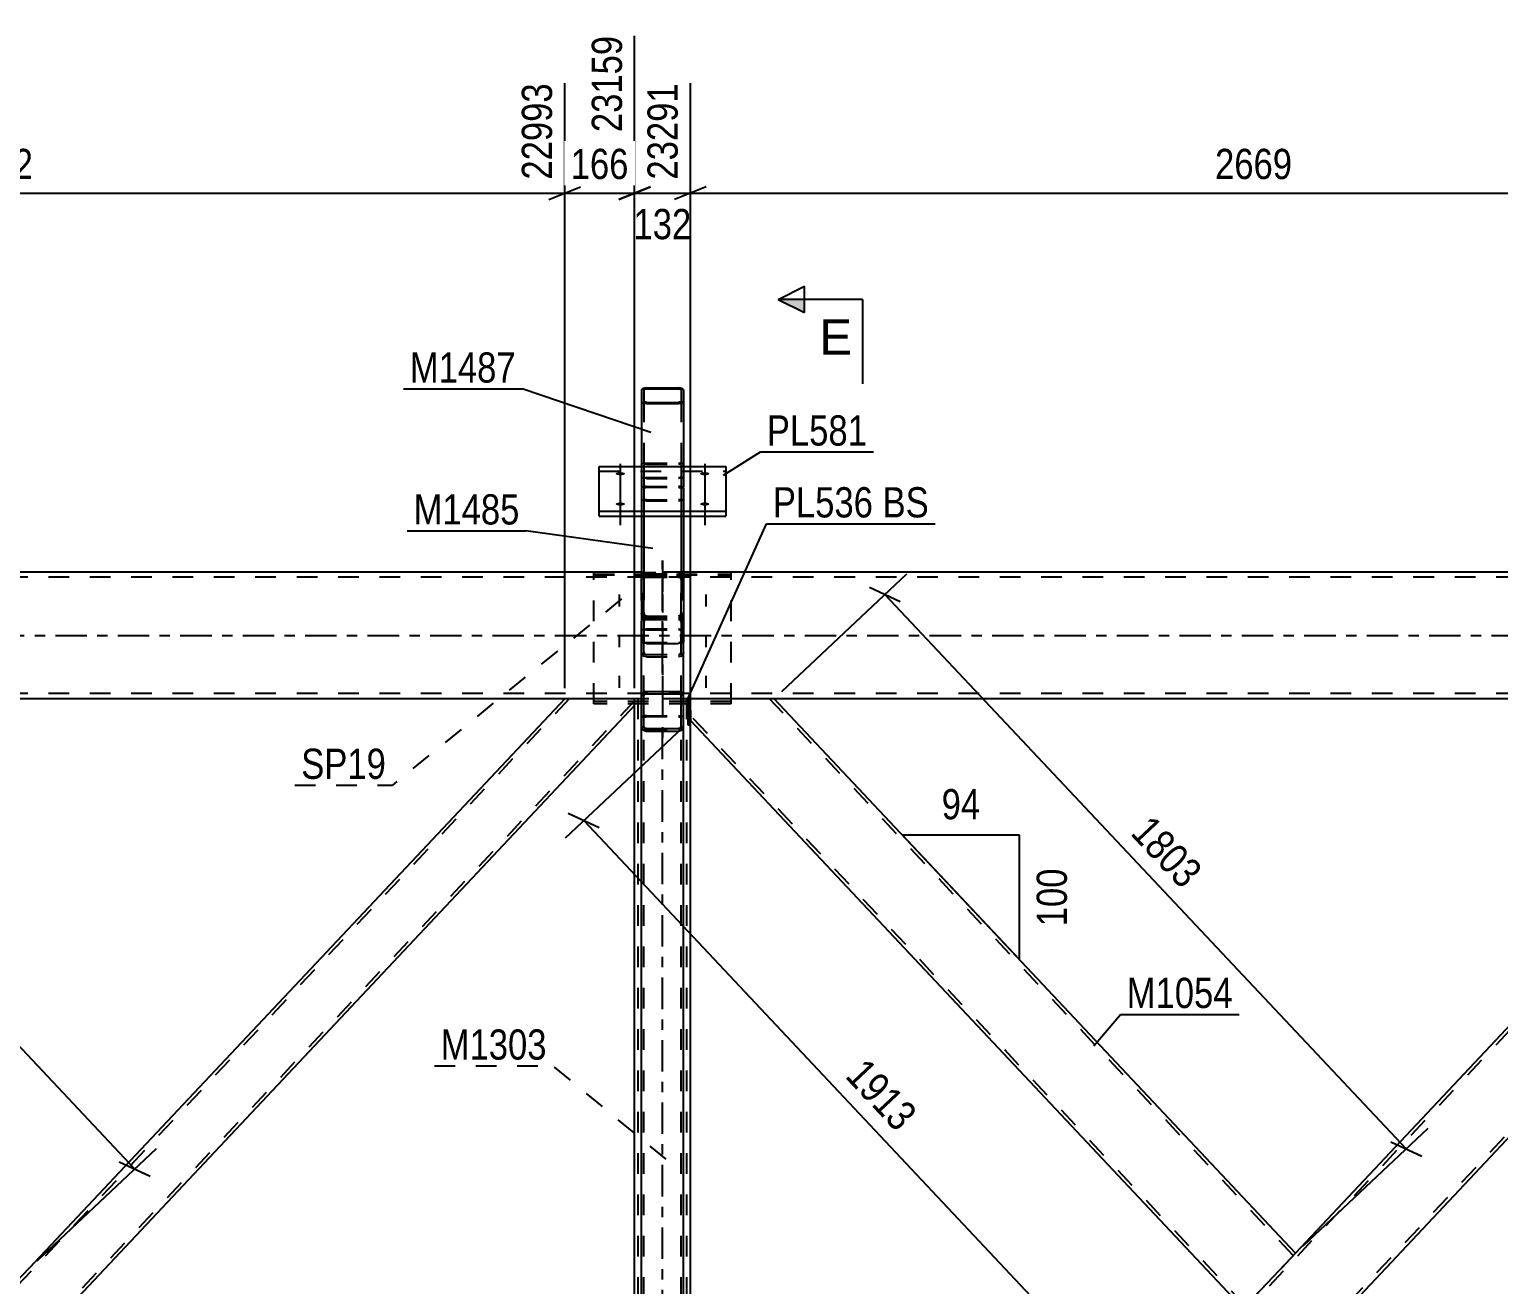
# Model space of a CAD drawing. Header units: millimetres. Extents: x 0 to 1189, y 0 to 841.
# Drawn here: x 908.7 to 1047.9, y 586.7 to 705.7 of the extents above; entities that cross this region are included whole.
import ezdxf

# ---------------------------------------------------------------- set-up
doc = ezdxf.new("R2010")
doc.units = ezdxf.units.MM
doc.linetypes.add('DXK_LINE_DOT2', pattern=[3.9198, 1.9599, -1.9599])
doc.linetypes.add('DXK_LINE_DOT3', pattern=[5.9187, 2.979, -0.9799, 0.9799, -0.9799])
doc.styles.add('Arial', font='ARIAL.TTF', dxfattribs={"height": 0.2})
doc.styles.add('Arial Narrow', font='ARIALN.TTF', dxfattribs={"height": 0.2})

# ---------------------------------------------------------------- blocks, each defined once
blk = doc.blocks.new('Bolt-814467843-4717 - 4692')
at = {"linetype": 'Continuous'}
for points in [[(972.69, 663.42), (972.6, 663.42), (972.52, 663.43), (972.44, 663.45), (972.37, 663.47), (972.31, 663.5), (972.28, 663.53), (972.26, 663.56), (972.26, 663.59), (972.28, 663.62), (972.31, 663.65), (972.37, 663.67), (972.44, 663.69), (972.52, 663.71), (972.6, 663.72), (972.69, 663.72), (972.79, 663.72), (972.87, 663.71), (972.95, 663.69), (973.02, 663.67), (973.08, 663.65), (973.11, 663.62), (973.13, 663.59), (973.13, 663.56), (973.11, 663.53), (973.08, 663.5), (973.02, 663.47), (972.95, 663.45), (972.87, 663.43), (972.79, 663.42)], [(972.69, 660.55), (972.6, 660.55), (972.52, 660.56), (972.44, 660.58), (972.37, 660.6), (972.31, 660.62), (972.28, 660.65), (972.26, 660.68), (972.26, 660.71), (972.28, 660.75), (972.31, 660.77), (972.37, 660.8), (972.44, 660.82), (972.52, 660.84), (972.6, 660.85), (972.69, 660.85), (972.79, 660.85), (972.87, 660.84), (972.95, 660.82), (973.02, 660.8), (973.08, 660.77), (973.11, 660.75), (973.13, 660.71), (973.13, 660.68), (973.11, 660.65), (973.08, 660.62), (973.02, 660.6), (972.95, 660.58), (972.87, 660.56), (972.79, 660.55)]]:
    blk.add_hatch(color=1, dxfattribs=at).paths.add_polyline_path(points)
at = {"color": 1, "linetype": 'Continuous'}
for p, q in [((972.69, 664.51), (972.69, 661.58)), ((972.69, 661.64), (972.69, 658.71))]:
    blk.add_line(p, q, dxfattribs=at)
blk = doc.blocks.new('Part-814467843-4708 - 4692')
at = {"color": 7, "linetype": 'DXK_LINE_DOT2'}
for p, q in [((971.08, 642.25), (971.32, 642.25)), ((971.08, 642.25), (971.08, 639.78)), ((971.32, 642.25), (971.32, 639.78)), ((971.08, 639.78), (971.32, 639.78))]:
    blk.add_line(p, q, dxfattribs=at)
blk = doc.blocks.new('Part-814467843-4713 - 4692')
at = {"color": 2, "linetype": 'Continuous'}
for p, q in [((971.32, 642.25), (971.08, 642.25)), ((971.08, 642.25), (971.08, 639.78)), ((971.32, 639.78), (971.32, 642.25)), ((971.08, 639.78), (971.32, 639.78))]:
    blk.add_line(p, q, dxfattribs=at)
blk = doc.blocks.new('Part-814467843-4725 - 4692')
at = {"color": 2, "linetype": 'Continuous'}
for p, q in [((962.69, 659.56), (962.69, 664.26)), ((962.69, 664.26), (974.69, 664.26)), ((974.69, 664.26), (974.69, 659.56)), ((962.69, 660.01), (974.69, 660.01)), ((962.69, 659.56), (974.69, 659.56))]:
    blk.add_line(p, q, dxfattribs=at)
at = {"color": 7, "linetype": 'DXK_LINE_DOT2'}
blk.add_line((962.69, 663.8), (974.69, 663.8), dxfattribs=at)
blk = doc.blocks.new('Bolt-814467843-4726 - 4692')
at = {"linetype": 'Continuous'}
for points in [[(964.69, 663.42), (964.6, 663.42), (964.52, 663.43), (964.44, 663.45), (964.37, 663.47), (964.31, 663.5), (964.28, 663.53), (964.26, 663.56), (964.26, 663.59), (964.28, 663.62), (964.31, 663.65), (964.37, 663.67), (964.44, 663.69), (964.52, 663.71), (964.6, 663.72), (964.69, 663.72), (964.79, 663.72), (964.87, 663.71), (964.95, 663.69), (965.02, 663.67), (965.08, 663.65), (965.11, 663.62), (965.13, 663.59), (965.13, 663.56), (965.11, 663.53), (965.08, 663.5), (965.02, 663.47), (964.95, 663.45), (964.87, 663.43), (964.79, 663.42)], [(964.69, 660.55), (964.6, 660.55), (964.52, 660.56), (964.44, 660.58), (964.37, 660.6), (964.31, 660.62), (964.28, 660.65), (964.26, 660.68), (964.26, 660.71), (964.28, 660.75), (964.31, 660.77), (964.37, 660.8), (964.44, 660.82), (964.52, 660.84), (964.6, 660.85), (964.69, 660.85), (964.79, 660.85), (964.87, 660.84), (964.95, 660.82), (965.02, 660.8), (965.08, 660.77), (965.11, 660.75), (965.13, 660.71), (965.13, 660.68), (965.11, 660.65), (965.08, 660.62), (965.02, 660.6), (964.95, 660.58), (964.87, 660.56), (964.79, 660.55)]]:
    blk.add_hatch(color=1, dxfattribs=at).paths.add_polyline_path(points)
at = {"color": 1, "linetype": 'Continuous'}
for p, q in [((964.69, 664.51), (964.69, 661.58)), ((964.69, 661.64), (964.69, 658.71))]:
    blk.add_line(p, q, dxfattribs=at)
blk = doc.blocks.new('Part-814467843-4738 - 4692')
at = {"color": 7, "linetype": 'DXK_LINE_DOT2'}
for p, q in [((966.83, 640.58), (966.73, 640.53)), ((966.99, 640.62), (966.83, 640.58)), ((967.17, 640.63), (966.99, 640.62)), ((967.17, 640.63), (970.21, 640.63)), ((970.21, 640.63), (970.4, 640.62)), ((970.4, 640.62), (970.44, 640.61)), ((970.44, 640.61), (970.55, 640.58)), ((970.66, 640.53), (970.55, 640.58)), ((966.73, 640.53), (966.69, 640.47)), ((966.69, 639.63), (966.69, 640.47)), ((966.86, 639.3), (966.99, 639.27)), ((966.93, 640.47), (966.95, 640.5)), ((966.93, 526.65), (966.93, 640.47)), ((966.95, 639.39), (966.93, 639.42)), ((966.95, 640.5), (967, 640.53)), ((967, 639.36), (966.95, 639.39)), ((966.99, 639.27), (967.17, 639.26)), ((967, 640.53), (967.08, 640.54)), ((967.08, 639.35), (967, 639.36)), ((967.08, 640.54), (967.17, 640.55)), ((967.17, 639.34), (967.08, 639.35)), ((967.17, 640.55), (970.21, 640.55)), ((967.17, 639.34), (970.21, 639.34)), ((967.17, 639.26), (970.21, 639.26)), ((970.21, 640.55), (970.31, 640.54)), ((970.31, 639.35), (970.21, 639.34)), ((970.21, 639.26), (970.4, 639.27)), ((970.31, 640.54), (970.38, 640.53)), ((970.38, 639.36), (970.31, 639.35)), ((970.38, 640.53), (970.44, 640.5)), ((970.44, 639.39), (970.38, 639.36)), ((970.53, 639.3), (970.4, 639.27)), ((970.44, 640.5), (970.45, 640.47)), ((970.45, 639.42), (970.44, 639.39)), ((970.45, 526.65), (970.45, 640.47)), ((970.69, 640.47), (970.66, 640.53)), ((970.69, 639.63), (970.69, 640.47)), ((966.99, 537.8), (967.17, 537.94)), ((967.17, 537.94), (970.21, 537.94)), ((970.21, 537.94), (970.4, 537.8)), ((966.69, 536.03), (966.73, 536.76)), ((966.95, 536.4), (966.93, 536.03)), ((967.17, 536.99), (967.08, 536.91)), ((967.17, 536.99), (970.21, 536.99)), ((970.31, 536.91), (970.21, 536.99)), ((970.45, 536.03), (970.44, 536.4)), ((970.66, 536.76), (970.69, 536.03)), ((970.4, 526.65), (970.21, 526.65)), ((970.55, 526.65), (970.45, 526.65))]:
    blk.add_line(p, q, dxfattribs=at)
at = {"color": 2, "linetype": 'Continuous'}
for p, q in [((966.69, 526.65), (966.69, 639.63)), ((966.69, 639.42), (966.73, 639.36)), ((966.73, 639.36), (966.83, 639.31)), ((966.83, 639.31), (966.86, 639.3)), ((970.55, 639.31), (970.53, 639.3)), ((970.55, 639.31), (970.66, 639.36)), ((970.66, 639.36), (970.69, 639.42)), ((970.69, 526.65), (970.69, 639.63)), ((970.21, 526.65), (966.69, 526.65)), ((970.55, 526.65), (970.21, 526.65)), ((970.66, 526.65), (970.55, 526.65)), ((970.69, 526.65), (970.66, 526.65))]:
    blk.add_line(p, q, dxfattribs=at)
at = {"color": 7, "linetype": 'DXK_LINE_DOT3'}
blk.add_line((968.69, 529.97), (968.69, 639.94), dxfattribs=at)
at = {"color": 7, "linetype": 'DXK_LINE_DOT2'}
for centre, radius, start, end in [((969.51, 536.62), 2.79, 154.8708, 176.9828), ((967.88, 536.62), 2.79, 3.0172, 25.1292), ((968.34, 536.32), 1.39, 154.8708, 176.9828), ((969.04, 536.32), 1.39, 3.0172, 25.1292)]:
    blk.add_arc(centre, radius, start, end, dxfattribs=at)
blk = doc.blocks.new('Part-814467843-4760 - 4692')
at = {"color": 2, "linetype": 'Continuous'}
for p, q in [((971.33, 640.18), (971.33, 642.25)), ((979.25, 642.25), (971.33, 642.25)), ((1028.69, 589.7), (979.27, 642.25)), ((971.33, 640.18), (1023.74, 584.45)), ((1028.25, 589.23), (1023.74, 584.45)), ((1028.25, 589.23), (1028.69, 589.7))]:
    blk.add_line(p, q, dxfattribs=at)
at = {"color": 7, "linetype": 'DXK_LINE_DOT2'}
for p, q in [((1028.47, 589.47), (978.83, 642.25)), ((979.27, 642.25), (979.25, 642.25)), ((979.27, 642.25), (979.25, 642.25)), ((971.33, 641.12), (971.33, 640.18)), ((1023.96, 584.68), (971.33, 640.65)), ((1028.65, 589.67), (1028.25, 589.23)), ((1023.96, 584.68), (1023.98, 584.7))]:
    blk.add_line(p, q, dxfattribs=at)
blk = doc.blocks.new('Part-814467843-4807 - 4692')
at = {"color": 7, "linetype": 'DXK_LINE_DOT2'}
for p, q in [((971.33, 642.25), (966.05, 642.25)), ((966.05, 641.59), (966.05, 642.25)), ((966.37, 526.65), (966.37, 642.25)), ((971.01, 526.65), (971.01, 642.25)), ((971.33, 640.18), (971.33, 642.25)), ((971.33, 526.65), (971.33, 528.71)), ((966.05, 526.65), (966.05, 527.31)), ((966.05, 526.65), (971.33, 526.65))]:
    blk.add_line(p, q, dxfattribs=at)
at = {"color": 2, "linetype": 'Continuous'}
for p, q in [((966.05, 527.31), (966.05, 641.59)), ((971.33, 528.71), (971.33, 640.18))]:
    blk.add_line(p, q, dxfattribs=at)
blk = doc.blocks.new('Part-814467843-4833 - 4692')
at = {"color": 7, "linetype": 'DXK_LINE_DOT2'}
for p, q in [((1078.54, 642.25), (971.33, 528.24)), ((1078.1, 642.25), (1078.12, 642.25)), ((1078.12, 642.25), (1078.1, 642.25)), ((1086.05, 640.65), (978.83, 526.65)), ((1028.69, 589.7), (1023.74, 584.45)), ((979.27, 526.65), (979.25, 526.65)), ((979.27, 526.65), (979.25, 526.65))]:
    blk.add_line(p, q, dxfattribs=at)
at = {"color": 2, "linetype": 'Continuous'}
for p, q in [((1078.1, 642.25), (1028.69, 589.7)), ((1086.05, 642.25), (1078.12, 642.25)), ((1086.05, 640.18), (1086.05, 642.25)), ((1086.05, 640.18), (979.27, 526.65)), ((971.33, 528.71), (1023.74, 584.45)), ((971.33, 526.65), (971.33, 528.71)), ((978.39, 526.65), (971.33, 526.65)), ((979.25, 526.65), (978.39, 526.65))]:
    blk.add_line(p, q, dxfattribs=at)
blk = doc.blocks.new('Part-814467843-4888 - 4692')
at = {"color": 7, "linetype": 'DXK_LINE_DOT3'}
blk.add_line((968.69, 655.36), (968.69, 637.64), dxfattribs=at)
at = {"color": 7, "linetype": 'DXK_LINE_DOT2'}
for p, q in [((966.69, 653.56), (966.73, 653.76)), ((966.69, 647.65), (966.69, 653.56)), ((966.95, 653.66), (966.93, 653.56)), ((966.93, 642.49), (966.93, 653.56)), ((967, 653.74), (966.95, 653.66)), ((966.99, 654.03), (967.17, 654.07)), ((967.08, 653.8), (967, 653.74)), ((967.17, 653.82), (967.08, 653.8)), ((967.17, 654.07), (970.21, 654.07)), ((967.17, 653.82), (970.21, 653.82)), ((970.21, 654.07), (970.4, 654.03)), ((970.31, 653.8), (970.21, 653.82)), ((970.38, 653.74), (970.31, 653.8)), ((970.44, 653.66), (970.38, 653.74)), ((970.45, 653.56), (970.44, 653.66)), ((970.45, 642.49), (970.45, 653.56)), ((970.66, 653.76), (970.69, 653.56)), ((970.69, 647.65), (970.69, 653.56)), ((966.73, 650.13), (966.69, 650.33)), ((966.93, 650.33), (966.95, 650.23)), ((970.44, 650.23), (970.45, 650.33)), ((970.69, 650.33), (970.66, 650.13)), ((966.95, 650.23), (967, 650.15)), ((967.17, 649.81), (966.99, 649.85)), ((967, 650.15), (967.08, 650.09)), ((967.08, 650.09), (967.17, 650.07)), ((967.17, 650.07), (970.21, 650.07)), ((967.17, 649.81), (970.21, 649.81)), ((970.21, 650.07), (970.31, 650.09)), ((970.4, 649.85), (970.21, 649.81)), ((970.31, 650.09), (970.38, 650.15)), ((970.38, 650.15), (970.44, 650.23))]:
    blk.add_line(p, q, dxfattribs=at)
at = {"color": 2, "linetype": 'Continuous'}
for p, q in [((966.69, 639.63), (966.69, 647.65)), ((970.69, 642.49), (970.69, 647.65)), ((966.73, 642.66), (966.69, 642.49)), ((966.83, 642.81), (966.73, 642.66)), ((966.99, 642.91), (966.83, 642.81)), ((966.93, 642.49), (966.95, 642.58)), ((966.93, 639.63), (966.93, 642.49)), ((966.95, 642.58), (967, 642.65)), ((967.17, 642.94), (966.99, 642.91)), ((967, 642.65), (967.08, 642.7)), ((967.08, 642.7), (967.17, 642.72)), ((967.17, 642.94), (970.21, 642.94)), ((967.17, 642.72), (970.21, 642.72)), ((970.4, 642.91), (970.21, 642.94)), ((970.21, 642.72), (970.31, 642.7)), ((970.31, 642.7), (970.38, 642.65)), ((970.38, 642.65), (970.44, 642.58)), ((970.55, 642.81), (970.4, 642.91)), ((970.44, 642.58), (970.45, 642.49)), ((970.45, 639.63), (970.45, 642.49)), ((970.66, 642.66), (970.55, 642.81)), ((970.69, 642.49), (970.66, 642.66)), ((970.69, 639.63), (970.69, 642.49)), ((966.69, 639.63), (966.73, 639.46)), ((966.73, 639.46), (966.83, 639.32)), ((966.83, 639.32), (966.99, 639.22)), ((966.95, 639.55), (966.93, 639.63)), ((967, 639.47), (966.95, 639.55)), ((966.99, 639.22), (967.17, 639.18)), ((967.08, 639.43), (967, 639.47)), ((967.17, 639.41), (967.08, 639.43)), ((967.17, 639.41), (970.21, 639.41)), ((967.17, 639.18), (970.21, 639.18)), ((970.31, 639.43), (970.21, 639.41)), ((970.21, 639.18), (970.4, 639.22)), ((970.38, 639.47), (970.31, 639.43)), ((970.44, 639.55), (970.38, 639.47)), ((970.4, 639.22), (970.55, 639.32)), ((970.45, 639.63), (970.44, 639.55)), ((970.55, 639.32), (970.66, 639.46)), ((970.66, 639.46), (970.69, 639.63))]:
    blk.add_line(p, q, dxfattribs=at)
at = {"color": 7, "linetype": 'DXK_LINE_DOT2'}
for centre, start, end in [((967.19, 653.58), 114.3206, 159.2423), ((970.19, 653.58), 20.7577, 65.6794), ((967.19, 650.31), 200.7577, 245.6794), ((970.19, 650.31), 294.3206, 339.2423)]:
    blk.add_arc(centre, 0.496, start, end, dxfattribs=at)
blk = doc.blocks.new('Part-814467843-4949 - 4692')
at = {"color": 7, "linetype": 'DXK_LINE_DOT2'}
for p, q in [((959.86, 642.25), (851.33, 526.84)), ((966.05, 642.05), (857.51, 526.65)), ((966.05, 642.25), (959.42, 642.25)), ((908.69, 588.3), (905.06, 584.45)), ((912.31, 584.45), (908.69, 580.59)), ((857.95, 526.65), (851.33, 526.65))]:
    blk.add_line(p, q, dxfattribs=at)
at = {"color": 2, "linetype": 'Continuous'}
for p, q in [((959.42, 642.25), (908.69, 588.3)), ((966.05, 641.59), (966.05, 642.25)), ((966.05, 641.59), (912.31, 584.45)), ((905.06, 584.45), (851.33, 527.31)), ((908.69, 580.59), (857.95, 526.65)), ((851.33, 526.65), (851.33, 527.31))]:
    blk.add_line(p, q, dxfattribs=at)
blk = doc.blocks.new('Part-814467843-4957 - 4692')
at = {"color": 7, "linetype": 'DXK_LINE_DOT2'}
for p, q in [((1096.69, 653.77), (118.04, 653.77)), ((970.69, 654.25), (966.69, 654.25)), ((1096.69, 642.73), (118.04, 642.73)), ((1096.69, 642.25), (131.08, 642.25)), ((970.69, 642.25), (966.69, 642.25)), ((971.32, 642.25), (971.08, 642.25)), ((979.25, 642.25), (971.33, 642.25))]:
    blk.add_line(p, q, dxfattribs=at)
at = {"color": 2, "linetype": 'Continuous'}
for p, q in [((966.69, 654.25), (730.68, 654.25)), ((1096.69, 654.25), (970.69, 654.25)), ((966.69, 642.25), (730.68, 642.25)), ((971.08, 642.25), (970.69, 642.25)), ((971.33, 642.25), (971.32, 642.25)), ((1078.12, 642.25), (979.25, 642.25))]:
    blk.add_line(p, q, dxfattribs=at)
at = {"color": 7, "linetype": 'DXK_LINE_DOT3'}
blk.add_line((118.04, 648.25), (1096.69, 648.25), dxfattribs=at)
blk = doc.blocks.new('Part-814467843-4991 - 4692')
at = {"color": 2, "linetype": 'Continuous'}
for p, q in [((966.73, 671.59), (966.69, 671.53)), ((966.69, 671.53), (966.69, 664.26)), ((966.83, 671.65), (966.73, 671.59)), ((966.99, 671.69), (966.83, 671.65)), ((966.93, 671.53), (966.95, 671.56)), ((966.93, 671.53), (966.93, 670.42)), ((966.95, 671.56), (967, 671.59)), ((967.17, 671.7), (966.99, 671.69)), ((967, 671.59), (967.08, 671.61)), ((967.08, 671.61), (967.17, 671.61)), ((967.17, 671.7), (970.21, 671.7)), ((967.17, 671.61), (970.21, 671.61)), ((970.4, 671.69), (970.21, 671.7)), ((970.21, 671.61), (970.31, 671.61)), ((970.31, 671.61), (970.38, 671.59)), ((970.38, 671.59), (970.44, 671.56)), ((970.55, 671.65), (970.4, 671.69)), ((970.44, 671.56), (970.45, 671.53)), ((970.45, 671.53), (970.45, 670.42)), ((970.66, 671.59), (970.55, 671.65)), ((970.69, 671.53), (970.66, 671.59)), ((970.69, 671.53), (970.69, 664.26)), ((966.69, 670.42), (966.73, 670.35)), ((966.73, 670.35), (966.83, 670.3)), ((966.83, 670.3), (966.99, 670.26)), ((966.95, 670.39), (966.93, 670.42)), ((967, 670.36), (966.95, 670.39)), ((966.99, 670.26), (967.17, 670.24)), ((967.08, 670.34), (967, 670.36)), ((967.17, 670.33), (967.08, 670.34)), ((967.17, 670.33), (970.21, 670.33)), ((967.17, 670.24), (970.21, 670.24)), ((970.31, 670.34), (970.21, 670.33)), ((970.21, 670.24), (970.4, 670.26)), ((970.38, 670.36), (970.31, 670.34)), ((970.44, 670.39), (970.38, 670.36)), ((970.4, 670.26), (970.55, 670.3)), ((970.45, 670.42), (970.44, 670.39)), ((970.55, 670.3), (970.66, 670.35)), ((970.66, 670.35), (970.69, 670.42))]:
    blk.add_line(p, q, dxfattribs=at)
at = {"color": 7, "linetype": 'DXK_LINE_DOT2'}
for p, q in [((966.93, 670.42), (966.93, 654.05)), ((970.45, 670.42), (970.45, 654.05)), ((966.69, 664.26), (966.69, 654.05)), ((970.69, 664.26), (970.69, 654.05)), ((970.69, 654.25), (966.69, 654.25)), ((966.69, 654.07), (966.93, 654.07)), ((966.73, 653.99), (966.69, 654.05)), ((966.83, 653.93), (966.73, 653.99)), ((966.99, 653.89), (966.83, 653.93)), ((966.93, 654.05), (966.95, 654.02)), ((966.95, 654.02), (967, 653.99)), ((967.17, 653.88), (966.99, 653.89)), ((967, 653.99), (967.08, 653.97)), ((967.08, 653.97), (967.17, 653.96)), ((967.17, 653.96), (970.21, 653.96)), ((967.17, 653.88), (970.21, 653.88)), ((970.21, 653.96), (970.31, 653.97)), ((970.4, 653.89), (970.21, 653.88)), ((970.31, 653.97), (970.38, 653.99)), ((970.38, 653.99), (970.44, 654.02)), ((970.55, 653.93), (970.4, 653.89)), ((970.44, 654.02), (970.45, 654.05)), ((970.45, 654.07), (970.69, 654.07)), ((970.66, 653.99), (970.55, 653.93)), ((970.69, 654.05), (970.66, 653.99))]:
    blk.add_line(p, q, dxfattribs=at)
blk = doc.blocks.new('Bolt-814467843-5009 - 4692')
at = {"color": 1, "linetype": 'DXK_LINE_DOT2'}
for p, q in [((964.59, 652.12), (964.59, 650.98)), ((968.69, 652.12), (968.69, 650.98)), ((972.79, 652.12), (972.79, 650.98)), ((964.59, 648.27), (964.59, 647.13)), ((972.79, 648.27), (972.79, 647.13)), ((964.59, 644.41), (964.59, 643.28)), ((968.69, 644.41), (968.69, 643.28)), ((972.79, 644.41), (972.79, 643.28))]:
    blk.add_line(p, q, dxfattribs=at)
blk = doc.blocks.new('Part-814467843-5022 - 4692')
at = {"color": 7, "linetype": 'DXK_LINE_DOT2'}
for p, q in [((966.69, 664.41), (966.73, 664.47)), ((966.69, 664.26), (966.69, 659.56)), ((966.73, 664.47), (966.83, 664.53)), ((966.73, 664.47), (966.73, 664.47)), ((966.83, 664.53), (966.99, 664.57)), ((966.83, 664.53), (966.83, 664.53)), ((966.95, 664.44), (966.93, 664.41)), ((966.93, 664.41), (966.93, 653.93)), ((967, 664.47), (966.95, 664.44)), ((966.99, 664.57), (967.17, 664.58)), ((967.08, 664.49), (967, 664.47)), ((967.17, 664.49), (967.08, 664.49)), ((967.17, 664.58), (970.21, 664.58)), ((967.17, 664.49), (970.21, 664.49)), ((970.21, 664.58), (970.4, 664.57)), ((970.3, 664.49), (970.21, 664.49)), ((970.38, 664.47), (970.3, 664.49)), ((970.43, 664.44), (970.38, 664.47)), ((970.4, 664.57), (970.55, 664.53)), ((970.45, 664.41), (970.43, 664.44)), ((970.45, 664.41), (970.45, 653.93)), ((970.55, 664.53), (970.66, 664.47)), ((970.66, 664.47), (970.69, 664.41)), ((970.69, 664.41), (970.69, 653.93)), ((966.73, 663.23), (966.69, 663.3)), ((966.83, 663.18), (966.73, 663.23)), ((966.99, 663.14), (966.83, 663.18)), ((966.93, 663.3), (966.95, 663.27)), ((966.95, 663.27), (967, 663.24)), ((967.17, 663.12), (966.99, 663.14)), ((967, 663.24), (967.08, 663.22)), ((967.08, 663.22), (967.17, 663.21)), ((967.17, 663.21), (970.21, 663.21)), ((967.17, 663.12), (970.21, 663.12)), ((970.21, 663.21), (970.3, 663.22)), ((970.4, 663.14), (970.21, 663.12)), ((970.3, 663.22), (970.38, 663.24)), ((970.38, 663.24), (970.43, 663.27)), ((970.55, 663.18), (970.4, 663.14)), ((970.43, 663.27), (970.45, 663.3)), ((970.66, 663.23), (970.55, 663.18)), ((970.69, 663.3), (970.66, 663.23)), ((970.69, 654.25), (966.69, 654.25)), ((966.69, 654.25), (966.69, 653.93)), ((966.93, 654.07), (966.69, 654.07)), ((966.69, 653.93), (966.73, 653.87)), ((966.73, 653.87), (966.83, 653.81)), ((966.83, 653.81), (966.99, 653.77)), ((966.95, 653.9), (966.93, 653.93)), ((967, 653.87), (966.95, 653.9)), ((966.99, 653.77), (967.17, 653.76)), ((967.08, 653.85), (967, 653.87)), ((967.17, 653.85), (967.08, 653.85)), ((967.17, 653.85), (970.21, 653.85)), ((967.17, 653.76), (970.21, 653.76)), ((970.3, 653.85), (970.21, 653.85)), ((970.21, 653.76), (970.4, 653.77)), ((970.38, 653.87), (970.3, 653.85)), ((970.43, 653.9), (970.38, 653.87)), ((970.4, 653.77), (970.55, 653.81)), ((970.45, 653.93), (970.43, 653.9)), ((970.45, 654.07), (970.69, 654.07)), ((970.55, 653.81), (970.66, 653.87)), ((970.66, 653.87), (970.69, 653.93))]:
    blk.add_line(p, q, dxfattribs=at)
at = {"color": 2, "linetype": 'Continuous'}
for p, q in [((966.69, 664.41), (966.69, 664.26)), ((966.69, 664.41), (966.69, 664.41)), ((966.69, 659.56), (966.69, 654.25))]:
    blk.add_line(p, q, dxfattribs=at)
blk = doc.blocks.new('Part-814467843-5030 - 4692')
at = {"color": 7, "linetype": 'DXK_LINE_DOT3'}
blk.add_line((968.69, 644.67), (968.69, 655.36), dxfattribs=at)
at = {"color": 7, "linetype": 'DXK_LINE_DOT2'}
for p, q in [((966.73, 653.73), (966.69, 653.56)), ((966.69, 653.56), (966.69, 646.66)), ((966.73, 653.76), (966.73, 653.73)), ((966.93, 653.56), (966.95, 653.66)), ((966.93, 653.56), (966.93, 646.66)), ((966.95, 653.66), (967, 653.74)), ((967.17, 654.07), (966.99, 654.03)), ((967, 653.74), (967.08, 653.8)), ((967.08, 653.8), (967.17, 653.82)), ((967.17, 654.07), (970.21, 654.07)), ((967.17, 653.82), (970.21, 653.82)), ((970.4, 654.03), (970.21, 654.07)), ((970.21, 653.82), (970.31, 653.8)), ((970.31, 653.8), (970.38, 653.74)), ((970.38, 653.74), (970.44, 653.66)), ((970.44, 653.66), (970.45, 653.56)), ((970.45, 653.56), (970.45, 646.66)), ((970.66, 653.73), (970.66, 653.76)), ((970.69, 653.56), (970.66, 653.73)), ((970.69, 653.56), (970.69, 646.66)), ((966.69, 650.33), (966.73, 650.13)), ((966.95, 650.23), (966.93, 650.33)), ((970.45, 650.33), (970.44, 650.23)), ((970.66, 650.13), (970.69, 650.33)), ((966.69, 649.52), (966.73, 649.69)), ((966.73, 649.69), (966.83, 649.84)), ((966.83, 649.84), (966.99, 649.93)), ((966.95, 649.6), (966.93, 649.52)), ((967, 650.15), (966.95, 650.23)), ((967, 649.68), (966.95, 649.6)), ((966.99, 649.93), (967.17, 649.97)), ((966.99, 649.85), (967.17, 649.82)), ((967.08, 650.09), (967, 650.15)), ((967.08, 649.72), (967, 649.68)), ((967.17, 650.07), (967.08, 650.09)), ((967.17, 649.74), (967.08, 649.72)), ((967.17, 650.07), (970.21, 650.07)), ((967.17, 649.97), (970.21, 649.97)), ((967.17, 649.82), (970.21, 649.82)), ((967.17, 649.74), (970.21, 649.74)), ((970.31, 650.09), (970.21, 650.07)), ((970.21, 649.97), (970.4, 649.93)), ((970.21, 649.82), (970.4, 649.85)), ((970.31, 649.72), (970.21, 649.74)), ((970.38, 650.15), (970.31, 650.09)), ((970.38, 649.68), (970.31, 649.72)), ((970.44, 650.23), (970.38, 650.15)), ((970.44, 649.6), (970.38, 649.68)), ((970.4, 649.93), (970.55, 649.84)), ((970.45, 649.52), (970.44, 649.6)), ((970.55, 649.84), (970.66, 649.69)), ((970.66, 649.69), (970.69, 649.52)), ((966.73, 646.49), (966.69, 646.66)), ((966.83, 646.34), (966.73, 646.49)), ((966.99, 646.24), (966.83, 646.34)), ((966.93, 646.66), (966.95, 646.57)), ((966.95, 646.57), (967, 646.5)), ((967.17, 646.21), (966.99, 646.24)), ((967, 646.5), (967.08, 646.45)), ((967.08, 646.45), (967.17, 646.43)), ((967.17, 646.43), (970.21, 646.43)), ((967.17, 646.21), (970.21, 646.21)), ((970.21, 646.43), (970.31, 646.45)), ((970.4, 646.24), (970.21, 646.21)), ((970.31, 646.45), (970.38, 646.5)), ((970.38, 646.5), (970.44, 646.57)), ((970.55, 646.34), (970.4, 646.24)), ((970.44, 646.57), (970.45, 646.66)), ((970.66, 646.49), (970.55, 646.34)), ((970.69, 646.66), (970.66, 646.49))]:
    blk.add_line(p, q, dxfattribs=at)
for centre, start, end in [((967.19, 653.58), 114.32, 159.2417), ((970.19, 653.58), 20.7583, 65.68), ((967.19, 650.31), 200.7583, 245.68), ((970.19, 650.31), 294.32, 339.2417)]:
    blk.add_arc(centre, 0.496, start, end, dxfattribs=at)
blk = doc.blocks.new('Part-814467843-5035 - 4692')
at = {"color": 7, "linetype": 'DXK_LINE_DOT2'}
for p, q in [((962.19, 641.76), (962.19, 654.2)), ((962.19, 654.2), (975.19, 654.2)), ((962.19, 653.98), (975.19, 653.98)), ((975.19, 641.76), (975.19, 654.2)), ((975.19, 641.98), (962.19, 641.98)), ((975.19, 641.76), (962.19, 641.76))]:
    blk.add_line(p, q, dxfattribs=at)
blk = doc.blocks.new('Part-814467843-5151 - 4692')
at = {"color": 7, "linetype": 'DXK_LINE_DOT2'}
for p, q in [((966.73, 662.27), (966.69, 662.21)), ((966.69, 662.21), (966.69, 659.56)), ((966.83, 662.32), (966.73, 662.27)), ((966.99, 662.36), (966.83, 662.32)), ((966.93, 662.21), (966.95, 662.24)), ((966.93, 662.21), (966.93, 647.65)), ((966.95, 662.24), (967, 662.26)), ((967.17, 662.37), (966.99, 662.36)), ((967, 662.26), (967.08, 662.28)), ((967.08, 662.28), (967.17, 662.29)), ((967.17, 662.37), (970.21, 662.37)), ((967.17, 662.29), (970.21, 662.29)), ((970.4, 662.36), (970.21, 662.37)), ((970.21, 662.29), (970.31, 662.28)), ((970.31, 662.28), (970.38, 662.26)), ((970.38, 662.26), (970.44, 662.24)), ((970.55, 662.32), (970.4, 662.36)), ((970.44, 662.24), (970.45, 662.21)), ((970.45, 662.21), (970.45, 647.65)), ((970.66, 662.27), (970.55, 662.32)), ((970.69, 662.21), (970.66, 662.27)), ((970.69, 662.21), (970.69, 659.56)), ((966.69, 661.17), (966.73, 661.1)), ((966.73, 661.1), (966.83, 661.05)), ((966.83, 661.05), (966.99, 661.02)), ((966.95, 661.14), (966.93, 661.17)), ((967, 661.11), (966.95, 661.14)), ((966.99, 661.02), (967.17, 661)), ((967.08, 661.09), (967, 661.11)), ((967.17, 661.09), (967.08, 661.09)), ((967.17, 661.09), (970.21, 661.09)), ((967.17, 661), (970.21, 661)), ((970.31, 661.09), (970.21, 661.09)), ((970.21, 661), (970.4, 661.02)), ((970.38, 661.11), (970.31, 661.09)), ((970.44, 661.14), (970.38, 661.11)), ((970.4, 661.02), (970.55, 661.05)), ((970.45, 661.17), (970.44, 661.14)), ((970.55, 661.05), (970.66, 661.1)), ((970.66, 661.1), (970.69, 661.17)), ((966.69, 648.69), (966.73, 648.76)), ((966.73, 648.76), (966.83, 648.81)), ((966.83, 648.81), (966.99, 648.85)), ((966.95, 648.72), (966.93, 648.69)), ((966.93, 647.65), (966.95, 647.62)), ((967, 648.75), (966.95, 648.72)), ((966.95, 647.62), (967, 647.6)), ((966.99, 648.85), (967.17, 648.86)), ((967.08, 648.77), (967, 648.75)), ((967, 647.6), (967.08, 647.58)), ((967.17, 648.78), (967.08, 648.77)), ((967.08, 647.58), (967.17, 647.57)), ((967.17, 648.86), (970.21, 648.86)), ((967.17, 648.78), (970.21, 648.78)), ((967.17, 647.57), (970.21, 647.57)), ((970.21, 648.86), (970.4, 648.85)), ((970.31, 648.77), (970.21, 648.78)), ((970.21, 647.57), (970.31, 647.58)), ((970.38, 648.75), (970.31, 648.77)), ((970.31, 647.58), (970.38, 647.6)), ((970.38, 648.75), (970.4, 648.74)), ((970.38, 647.6), (970.44, 647.62)), ((970.4, 648.85), (970.55, 648.81)), ((970.4, 648.74), (970.44, 648.72)), ((970.45, 648.69), (970.44, 648.72)), ((970.44, 647.62), (970.45, 647.65)), ((970.55, 648.81), (970.66, 648.76)), ((970.66, 648.76), (970.69, 648.69))]:
    blk.add_line(p, q, dxfattribs=at)
at = {"color": 2, "linetype": 'Continuous'}
for p, q in [((966.69, 659.56), (966.69, 647.65)), ((970.69, 659.56), (970.69, 647.65)), ((966.73, 647.59), (966.69, 647.65)), ((966.83, 647.54), (966.73, 647.59)), ((966.99, 647.5), (966.83, 647.54)), ((970.55, 647.54), (970.4, 647.5)), ((970.66, 647.59), (970.55, 647.54)), ((970.69, 647.65), (970.66, 647.59)), ((967.17, 647.49), (966.99, 647.5)), ((967.17, 647.49), (970.21, 647.49)), ((970.4, 647.5), (970.21, 647.49))]:
    blk.add_line(p, q, dxfattribs=at)
blk = doc.blocks.new('StraightDimension-814467843-5250 - 4692')
at = {"color": 7, "linetype": 'Continuous'}
for p, q in [((1109.59, 641.25), (1109.59, 563.37)), ((1047.69, 527.65), (1047.69, 568.62)), ((1049.19, 566.37), (1046.19, 565.17)), ((1047.69, 565.77), (1109.59, 565.77)), ((1108.09, 565.17), (1111.09, 566.37))]:
    blk.add_line(p, q, dxfattribs=at)
at = {"color": 0}
blk.add_wipeout([(1082.89, 566.52), (1082.89, 570.72), (1074.38, 570.72), (1074.38, 566.52)], dxfattribs=at)
at = {"color": 3, "style": 'Arial Narrow'}
blk.add_text('2000', height=2.863, dxfattribs=at).set_placement((1074.98, 567.12))
blk = doc.blocks.new('StraightDimension-814467843-6241 - 4692')
at = {"color": 7, "linetype": 'Continuous'}
for p, q in [((966.05, 643.25), (966.05, 705.09)), ((971.33, 641.18), (971.33, 700.59)), ((964.55, 689.55), (967.55, 690.75)), ((972.83, 690.75), (969.83, 689.55)), ((966.05, 690.15), (971.33, 690.15))]:
    blk.add_line(p, q, dxfattribs=at)
at = {"color": 0, "linetype": 'Continuous'}
blk.add_wipeout([(970.73, 701.19), (966.53, 701.19), (966.53, 690.85), (970.73, 690.85)], dxfattribs=at)
at = {"color": 0}
blk.add_wipeout([(972.03, 685.2), (972.03, 689.4), (965.34, 689.4), (965.34, 685.2)], dxfattribs=at)
at = {"color": 3, "linetype": 'Continuous', "style": 'Arial Narrow'}
blk.add_text('23291', height=2.863, rotation=90.0002, dxfattribs=at).set_placement((970.13, 691.45))
at = {"color": 3, "style": 'Arial Narrow'}
blk.add_text('132', height=2.863, dxfattribs=at).set_placement((965.94, 685.8))
blk = doc.blocks.new('StraightDimension-814467843-6263 - 4692')
at = {"color": 7, "linetype": 'Continuous'}
for p, q in [((851.33, 642.59), (851.33, 700.59)), ((959.42, 643.25), (959.42, 700.59)), ((852.83, 690.75), (849.83, 689.55)), ((957.92, 689.55), (960.92, 690.75)), ((851.33, 690.15), (959.42, 690.15))]:
    blk.add_line(p, q, dxfattribs=at)
at = {"color": 0}
blk.add_wipeout([(909.63, 690.9), (909.63, 695.1), (901.12, 695.1), (901.12, 690.9)], dxfattribs=at)
at = {"color": 3, "style": 'Arial Narrow'}
blk.add_text('2702', height=2.863, dxfattribs=at).set_placement((901.72, 691.5))
at = {"color": 0, "linetype": 'Continuous'}
blk.add_wipeout([(958.82, 701.19), (954.62, 701.19), (954.62, 690.85), (958.82, 690.85)], dxfattribs=at)
at = {"color": 3, "linetype": 'Continuous', "style": 'Arial Narrow'}
blk.add_text('22993', height=2.863, rotation=90.0002, dxfattribs=at).set_placement((958.22, 691.45))
blk = doc.blocks.new('StraightDimension-814467843-6227 - 4692')
at = {"color": 7, "linetype": 'Continuous'}
for p, q in [((971.33, 641.18), (971.33, 700.59)), ((1078.1, 643.25), (1078.1, 700.59)), ((972.83, 690.75), (969.83, 689.55)), ((1076.6, 689.55), (1079.6, 690.75)), ((971.33, 690.15), (1078.1, 690.15))]:
    blk.add_line(p, q, dxfattribs=at)
at = {"color": 0}
blk.add_wipeout([(1028.97, 690.9), (1028.97, 695.1), (1020.46, 695.1), (1020.46, 690.9)], dxfattribs=at)
at = {"color": 3, "style": 'Arial Narrow'}
blk.add_text('2669', height=2.863, dxfattribs=at).set_placement((1021.06, 691.5))
at = {"color": 0, "linetype": 'Continuous'}
blk.add_wipeout([(1077.5, 701.19), (1073.3, 701.19), (1073.3, 690.85), (1077.5, 690.85)], dxfattribs=at)
at = {"color": 3, "linetype": 'Continuous', "style": 'Arial Narrow'}
blk.add_text('25960', height=2.863, rotation=90.0002, dxfattribs=at).set_placement((1076.9, 691.45))
blk = doc.blocks.new('StraightDimension-814467843-5221 - 4692')
at = {"color": 7, "linetype": 'Continuous'}
for p, q in [((1086.77, 641.56), (1098.35, 630.67)), ((1096.01, 630.81), (1097.19, 633.82)), ((988.8, 517.69), (1096.6, 632.32)), ((980, 525.96), (990.55, 516.04)), ((989.39, 519.19), (988.21, 516.18))]:
    blk.add_line(p, q, dxfattribs=at)
at = {"color": 0}
blk.add_wipeout([(1045.07, 578.62), (1042.01, 581.49), (1036.18, 575.29), (1039.24, 572.42)], dxfattribs=at)
at = {"color": 3, "style": 'Arial Narrow'}
blk.add_text('3934', height=2.863, rotation=46.7591, dxfattribs=at).set_placement((1039.21, 573.26))
blk = doc.blocks.new('AngleDimension-814467843-5399 - 4692')
at = {"color": 7, "linetype": 'Continuous'}
for p, q in [((997.5, 622.86), (991.43, 629.32)), ((1002.52, 629.32), (991.43, 629.32)), ((1002.52, 617.52), (991.43, 629.32)), ((1002.52, 617.52), (1002.52, 629.32))]:
    blk.add_line(p, q, dxfattribs=at)
at = {"color": 0}
for points in [[(999.4, 630.22), (999.4, 634.42), (994.55, 634.42), (994.55, 630.22)], [(1007.62, 626.76), (1003.42, 626.76), (1003.42, 620.08), (1007.62, 620.08)]]:
    blk.add_wipeout(points, dxfattribs=at)
at = {"color": 3, "style": 'Arial Narrow'}
blk.add_text('94', height=2.863, dxfattribs=at).set_placement((995.15, 630.82))
blk.add_text('100', height=2.863, rotation=90.0002, dxfattribs=at).set_placement((1007.02, 620.68))
blk = doc.blocks.new('StraightDimension-814467843-5608 - 4692')
at = {"color": 7, "linetype": 'Continuous'}
for p, q in [((858.68, 642.93), (870, 653.58)), ((869.39, 650.94), (866.46, 652.3)), ((867.92, 651.62), (918.66, 597.68)), ((909.41, 588.98), (920.73, 599.63)), ((917.19, 598.36), (920.12, 596.99))]:
    blk.add_line(p, q, dxfattribs=at)
at = {"color": 0}
blk.add_wipeout([(896.75, 622.06), (899.81, 624.94), (893.98, 631.14), (890.92, 628.26)], dxfattribs=at)
at = {"color": 3, "style": 'Arial Narrow'}
blk.add_text('1851', height=2.863, rotation=-46.7591, dxfattribs=at).set_placement((891.77, 628.24))
blk = doc.blocks.new('StraightDimension-814467843-6252 - 4692')
at = {"color": 7, "linetype": 'Continuous'}
for p, q in [((966.05, 643.25), (966.05, 705.09)), ((959.42, 643.25), (959.42, 700.59)), ((957.92, 689.55), (960.92, 690.75)), ((967.55, 690.75), (964.55, 689.55)), ((959.42, 690.15), (966.05, 690.15))]:
    blk.add_line(p, q, dxfattribs=at)
at = {"color": 0}
blk.add_wipeout([(966.07, 690.9), (966.07, 695.1), (959.39, 695.1), (959.39, 690.9)], dxfattribs=at)
at = {"color": 3, "style": 'Arial Narrow'}
blk.add_text('166', height=2.863, dxfattribs=at).set_placement((959.99, 691.5))
at = {"color": 0, "linetype": 'Continuous'}
blk.add_wipeout([(965.45, 705.69), (961.25, 705.69), (961.25, 695.35), (965.45, 695.35)], dxfattribs=at)
at = {"color": 3, "linetype": 'Continuous', "style": 'Arial Narrow'}
blk.add_text('23159', height=2.863, rotation=90.0002, dxfattribs=at).set_placement((964.85, 695.95))
blk = doc.blocks.new('StraightDimension-814467843-6492 - 4692')
at = {"color": 7, "linetype": 'Continuous'}
for p, q in [((970.6, 639.5), (959.48, 629.04)), ((962.69, 630.01), (959.76, 631.37)), ((961.23, 630.69), (1013.64, 574.95)), ((1023.01, 583.76), (1011.9, 573.31)), ((1012.18, 575.63), (1015.11, 574.27))]:
    blk.add_line(p, q, dxfattribs=at)
at = {"color": 0}
blk.add_wipeout([(990.9, 600.23), (993.96, 603.11), (988.13, 609.31), (985.07, 606.43)], dxfattribs=at)
at = {"color": 3, "style": 'Arial Narrow'}
blk.add_text('1913', height=2.863, rotation=-46.7591, dxfattribs=at).set_placement((985.91, 606.41))
blk = doc.blocks.new('StraightDimension-814467843-6510 - 4692')
at = {"color": 7, "linetype": 'Continuous'}
for p, q in [((980, 642.93), (991.84, 654.07)), ((991.23, 651.44), (988.3, 652.8)), ((989.77, 652.12), (1039.18, 599.57)), ((1029.41, 590.39), (1041.26, 601.53)), ((1037.72, 600.25), (1040.65, 598.89))]:
    blk.add_line(p, q, dxfattribs=at)
at = {"color": 0}
blk.add_wipeout([(1017.94, 623.26), (1021, 626.14), (1015.16, 632.34), (1012.1, 629.46)], dxfattribs=at)
at = {"color": 3, "style": 'Arial Narrow'}
blk.add_text('1803', height=2.863, rotation=-46.7591, dxfattribs=at).set_placement((1012.95, 629.43))
blk = doc.blocks.new('Mark-814467843-4721 - 4692')
at = {"color": 0}
blk.add_wipeout([(988.08, 666.24), (988.08, 669.24), (978.58, 669.24), (978.58, 666.24)], dxfattribs=at)
blk.add_wipeout([(988.08, 666.24), (988.08, 669.24), (978.58, 669.24), (978.58, 666.24)], dxfattribs=at)
at = {"color": 30, "linetype": 'Continuous'}
for p, q in [((974.48, 663.43), (977.98, 665.64)), ((977.98, 665.64), (988.68, 665.64))]:
    blk.add_line(p, q, dxfattribs=at)
at = {"color": 3, "style": 'Arial Narrow'}
blk.add_text('PL581', height=2.863, dxfattribs=at).set_placement((978.58, 666.24))
blk = doc.blocks.new('Mark-814467843-4803 - 4692')
at = {"color": 0}
blk.add_wipeout([(957.73, 608.04), (957.73, 611.04), (947.67, 611.04), (947.67, 608.04)], dxfattribs=at)
blk.add_wipeout([(957.73, 608.04), (957.73, 611.04), (947.67, 611.04), (947.67, 608.04)], dxfattribs=at)
at = {"color": 30, "linetype": 'DXK_LINE_DOT2'}
for p in [(947.07, 607.44), (969.03, 598.59)]:
    blk.add_line(p, (958.33, 607.44), dxfattribs=at)
at = {"color": 3, "style": 'Arial Narrow'}
blk.add_text('M1303', height=2.863, dxfattribs=at).set_placement((947.67, 608.04))
blk = doc.blocks.new('Mark-814467843-4756 - 4692')
at = {"color": 0}
blk.add_wipeout([(1022.75, 612.93), (1022.75, 615.93), (1012.69, 615.93), (1012.69, 612.93)], dxfattribs=at)
blk.add_wipeout([(1022.75, 612.93), (1022.75, 615.93), (1012.69, 615.93), (1012.69, 612.93)], dxfattribs=at)
at = {"color": 30, "linetype": 'Continuous'}
for p, q in [((1009.58, 609.36), (1012.09, 612.33)), ((1012.09, 612.33), (1023.35, 612.33))]:
    blk.add_line(p, q, dxfattribs=at)
at = {"color": 3, "style": 'Arial Narrow'}
blk.add_text('M1054', height=2.863, dxfattribs=at).set_placement((1012.69, 612.93))
blk = doc.blocks.new('Mark-814467843-4987 - 4692')
at = {"color": 0}
blk.add_wipeout([(954.79, 672.21), (954.79, 675.21), (944.74, 675.21), (944.74, 672.21)], dxfattribs=at)
blk.add_wipeout([(954.79, 672.21), (954.79, 675.21), (944.74, 675.21), (944.74, 672.21)], dxfattribs=at)
at = {"color": 30, "linetype": 'Continuous'}
for p in [(944.14, 671.61), (967.57, 667.47)]:
    blk.add_line(p, (955.39, 671.61), dxfattribs=at)
at = {"color": 3, "style": 'Arial Narrow'}
blk.add_text('M1487', height=2.863, dxfattribs=at).set_placement((944.74, 672.21))
blk = doc.blocks.new('Mark-814467843-5031 - 4692')
at = {"color": 0}
blk.add_wipeout([(942.49, 634.65), (942.49, 637.65), (934.45, 637.65), (934.45, 634.65)], dxfattribs=at)
blk.add_wipeout([(942.49, 634.65), (942.49, 637.65), (934.45, 637.65), (934.45, 634.65)], dxfattribs=at)
at = {"color": 30, "linetype": 'DXK_LINE_DOT2'}
for p in [(964.81, 651.7), (933.85, 634.05)]:
    blk.add_line(p, (943.09, 634.05), dxfattribs=at)
at = {"color": 3, "style": 'Arial Narrow'}
blk.add_text('SP19', height=2.863, dxfattribs=at).set_placement((934.45, 634.65))
blk = doc.blocks.new('Mark-814467843-5147 - 4692')
at = {"color": 0}
blk.add_wipeout([(955.15, 658.76), (955.15, 661.76), (945.1, 661.76), (945.1, 658.76)], dxfattribs=at)
blk.add_wipeout([(955.15, 658.76), (955.15, 661.76), (945.1, 661.76), (945.1, 658.76)], dxfattribs=at)
at = {"color": 30, "linetype": 'Continuous'}
for p in [(944.5, 658.16), (967.79, 656.5)]:
    blk.add_line(p, (955.75, 658.16), dxfattribs=at)
at = {"color": 3, "style": 'Arial Narrow'}
blk.add_text('M1485', height=2.863, dxfattribs=at).set_placement((945.1, 658.76))
blk = doc.blocks.new('SectionMark-814467843-6529 - 4692')
at = {"linetype": 'Continuous'}
for points in [[(982.16, 680.1), (982.16, 678.85), (979.66, 680.1)], [(982.16, 501.71), (982.16, 500.46), (979.66, 500.46)]]:
    blk.add_hatch(color=6, dxfattribs=at).paths.add_polyline_path(points)
at = {"color": 6, "linetype": 'Continuous'}
for p, q in [((979.66, 680.1), (982.16, 681.35)), ((982.16, 678.85), (982.16, 681.35)), ((987.66, 680.1), (979.66, 680.1)), ((979.66, 680.1), (982.16, 678.85)), ((987.66, 680.1), (987.66, 672.1)), ((987.66, 500.46), (987.66, 508.46)), ((979.66, 500.46), (982.16, 501.71)), ((982.16, 501.71), (982.16, 499.21)), ((987.66, 500.46), (979.66, 500.46)), ((982.16, 499.21), (979.66, 500.46))]:
    blk.add_line(p, q, dxfattribs=at)
at = {"color": 0, "linetype": 'Continuous'}
for points in [[(986.66, 674.85), (986.66, 678.35), (983.55, 678.35), (983.55, 674.85)], [(986.66, 502.21), (986.66, 505.71), (983.55, 505.71), (983.55, 502.21)]]:
    blk.add_wipeout(points, dxfattribs=at)
at = {"color": 3, "linetype": 'Continuous', "style": 'Arial'}
for p in [(983.55, 674.85), (983.55, 502.21)]:
    blk.add_text('E', height=3.34, dxfattribs=at).set_placement(p)
blk = doc.blocks.new('MarkSet-814467843-6679 - 4692')
at = {"color": 0}
for points in [[(988.65, 659.43), (988.65, 662.43), (979.15, 662.43), (979.15, 659.43)], [(993.93, 659.43), (993.93, 662.43), (989.55, 662.43), (989.55, 659.43)]]:
    blk.add_wipeout(points, dxfattribs=at)
for points in [[(988.65, 659.43), (988.65, 662.43), (979.15, 662.43), (979.15, 659.43)], [(993.93, 659.43), (993.93, 662.43), (989.55, 662.43), (989.55, 659.43)]]:
    blk.add_wipeout(points, dxfattribs=at)
at = {"color": 30, "linetype": 'Continuous'}
for p, q in [((971.08, 642.25), (978.55, 658.83)), ((978.55, 658.83), (994.53, 658.83))]:
    blk.add_line(p, q, dxfattribs=at)
at = {"color": 3, "style": 'Arial Narrow'}
for s, p in [('PL536', (979.15, 659.43)), ('BS', (989.55, 659.43))]:
    blk.add_text(s, height=2.863, dxfattribs=at).set_placement(p)

msp = doc.modelspace()

# ---------------------------------------------------------------- block references
for name in ['Part-814467843-4991 - 4692', 'Part-814467843-4725 - 4692', 'Bolt-814467843-4726 - 4692', 'Part-814467843-5022 - 4692', 'Bolt-814467843-4717 - 4692', 'Part-814467843-5151 - 4692', 'Part-814467843-4957 - 4692', 'Part-814467843-4888 - 4692', 'Part-814467843-5030 - 4692', 'Part-814467843-5035 - 4692', 'Bolt-814467843-5009 - 4692', 'Part-814467843-4949 - 4692', 'Part-814467843-4807 - 4692', 'Part-814467843-4708 - 4692', 'Part-814467843-4713 - 4692', 'Part-814467843-4760 - 4692', 'Part-814467843-4833 - 4692', 'Part-814467843-4738 - 4692']:
    msp.add_blockref(name, (0, 0))

# ---------------------------------------------------------------- next in the draw order: block references
for name in ['StraightDimension-814467843-6241 - 4692', 'StraightDimension-814467843-6263 - 4692', 'StraightDimension-814467843-5250 - 4692']:
    msp.add_blockref(name, (0, 0))

# ---------------------------------------------------------------- next in the draw order: block references
for name in ['StraightDimension-814467843-6252 - 4692', 'StraightDimension-814467843-6227 - 4692', 'StraightDimension-814467843-5608 - 4692']:
    msp.add_blockref(name, (0, 0))

# ---------------------------------------------------------------- next in the draw order: block references
for name in ['Mark-814467843-4987 - 4692', 'Mark-814467843-4721 - 4692', 'Mark-814467843-5147 - 4692', 'StraightDimension-814467843-5221 - 4692']:
    msp.add_blockref(name, (0, 0))

# ---------------------------------------------------------------- next in the draw order: block references
msp.add_blockref('AngleDimension-814467843-5399 - 4692', (0, 0))

# ---------------------------------------------------------------- next in the draw order: block references
msp.add_blockref('StraightDimension-814467843-6492 - 4692', (0, 0))

# ---------------------------------------------------------------- next in the draw order: block references
for name in ['StraightDimension-814467843-6510 - 4692', 'Mark-814467843-5031 - 4692', 'Mark-814467843-4803 - 4692']:
    msp.add_blockref(name, (0, 0))

# ---------------------------------------------------------------- next in the draw order: block references
for name in ['SectionMark-814467843-6529 - 4692', 'Mark-814467843-4756 - 4692']:
    msp.add_blockref(name, (0, 0))

# ---------------------------------------------------------------- next in the draw order: block references
msp.add_blockref('MarkSet-814467843-6679 - 4692', (0, 0))

doc.saveas('drawing.dxf')
